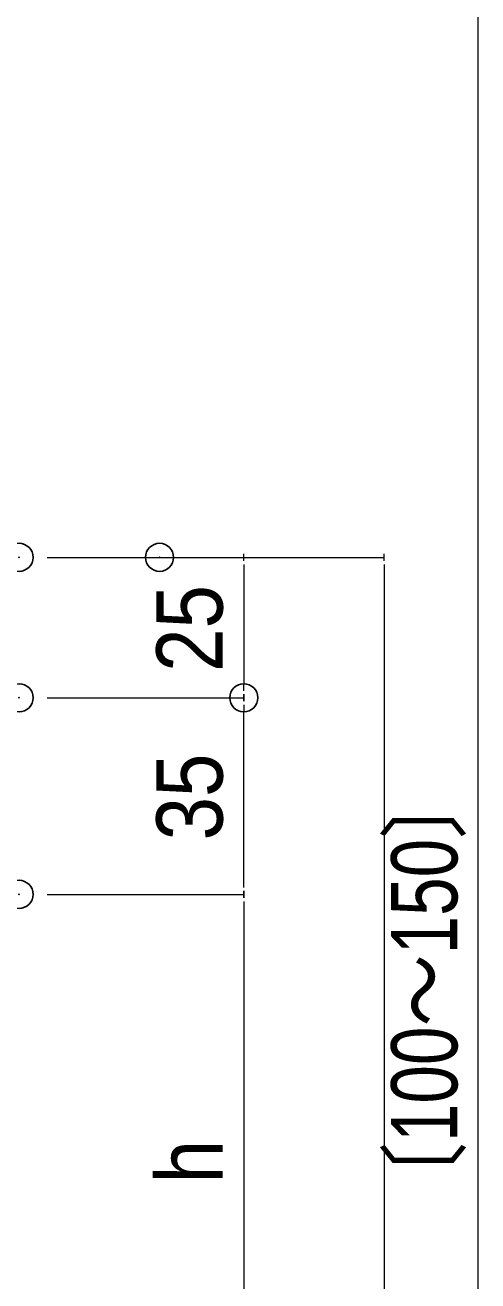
# Model space of a CAD drawing. Units: millimetres, scale not verified. Extents: x -4131 to 4169, y -981 to 998.
# Drawn here: x -2211.5 to -2130.9, y -654.1 to -430.5 of the extents above; entities that cross this region are included whole.
import ezdxf
from ezdxf.enums import TextEntityAlignment as Align

# ---------------------------------------------------------------- set-up
doc = ezdxf.new("R2010")
doc.units = ezdxf.units.MM
doc.header["$LTSCALE"] = 10
doc.header["$PDMODE"] = 32
doc.header["$PDSIZE"] = 5
for name, color, linetype, lineweight in [('0-0_図枠', 7, 'Continuous', 9), ('0-3_寸法', 7, 'Continuous', 9), ('0-6_0', 7, 'Continuous', 9)]:
    doc.layers.add(name, color=color, linetype=linetype, lineweight=lineweight)
doc.layers.add('0-7_DEFPOINTS', color=7, linetype='Continuous')
doc.styles.add('ＭＳ Ｐゴシック', font='')
doc.styles.get('ＭＳ Ｐゴシック').set_extended_font_data('MS PGothic')

# ---------------------------------------------------------------- blocks, each defined once
blk = doc.blocks.new('_DOT')
at = {"layer": '0-6_0'}
for p, q in [((-5, 0), (-10, 0)), ((-2.5, 0), (2.5, 0))]:
    blk.add_line(p, q, dxfattribs=at)

msp = doc.modelspace()

# ---------------------------------------------------------------- linework, layer by layer
at = {"layer": '0-0_図枠', "color": 5}
msp.add_lwpolyline([(-4130.95, 384.21), (-2130.95, 384.21), (-2130.95, -915.79), (-4130.95, -915.79)], close=True, dxfattribs=at)
at = {"layer": '0-3_寸法'}
for p, q in [((-2207.61, -525.3), (-2172.61, -525.3)), ((-2182.61, -525.3), (-2147.61, -525.3)), ((-2172.61, -527.8), (-2172.61, -547.79)), ((-2147.61, -527.8), (-2147.61, -677.79)), ((-2207.61, -550.3), (-2172.61, -550.3)), ((-2207.61, -550.3), (-2172.61, -550.3)), ((-2172.61, -582.79), (-2172.61, -552.8)), ((-2207.61, -585.3), (-2172.61, -585.3)), ((-2207.61, -585.3), (-2172.61, -585.3)), ((-2172.61, -587.8), (-2172.61, -677.79))]:
    msp.add_line(p, q, dxfattribs=at)
at = {"layer": '0-7_DEFPOINTS'}
for p in [(-2212.61, -525.3), (-2187.61, -525.3), (-2212.61, -550.3), (-2172.61, -550.3), (-2212.61, -585.3)]:
    msp.add_point(p, dxfattribs=at)

# ---------------------------------------------------------------- block references
at = {"layer": '0-3_寸法', "xscale": 0.2503723, "yscale": 0.2503723}
for p, rotation in [((-2172.61, -525.3), 90), ((-2147.61, -525.3), 90), ((-2172.61, -550.3), 270), ((-2172.61, -550.3), 90), ((-2172.61, -585.3), 270), ((-2172.61, -585.3), 90)]:
    msp.add_blockref('_DOT', p, dxfattribs=dict(at, rotation=rotation))

# ---------------------------------------------------------------- texts
at = {"layer": '0-3_寸法', "style": 'ＭＳ Ｐゴシック'}
for s, height, width, p in [('25', 11.8, 0.9, (-2172.84, -545.69)), ('35', 11.8, 0.9, (-2172.84, -575.69)), ('〔100～150〕', 11.78, 0.8, (-2131.07, -642.26)), ('h', 11.8, 0.9, (-2172.84, -636.74))]:
    msp.add_text(s, height=height, rotation=90, dxfattribs=dict(at, width=width)).set_placement(p, align=Align.BOTTOM_LEFT)

doc.saveas('drawing.dxf')
